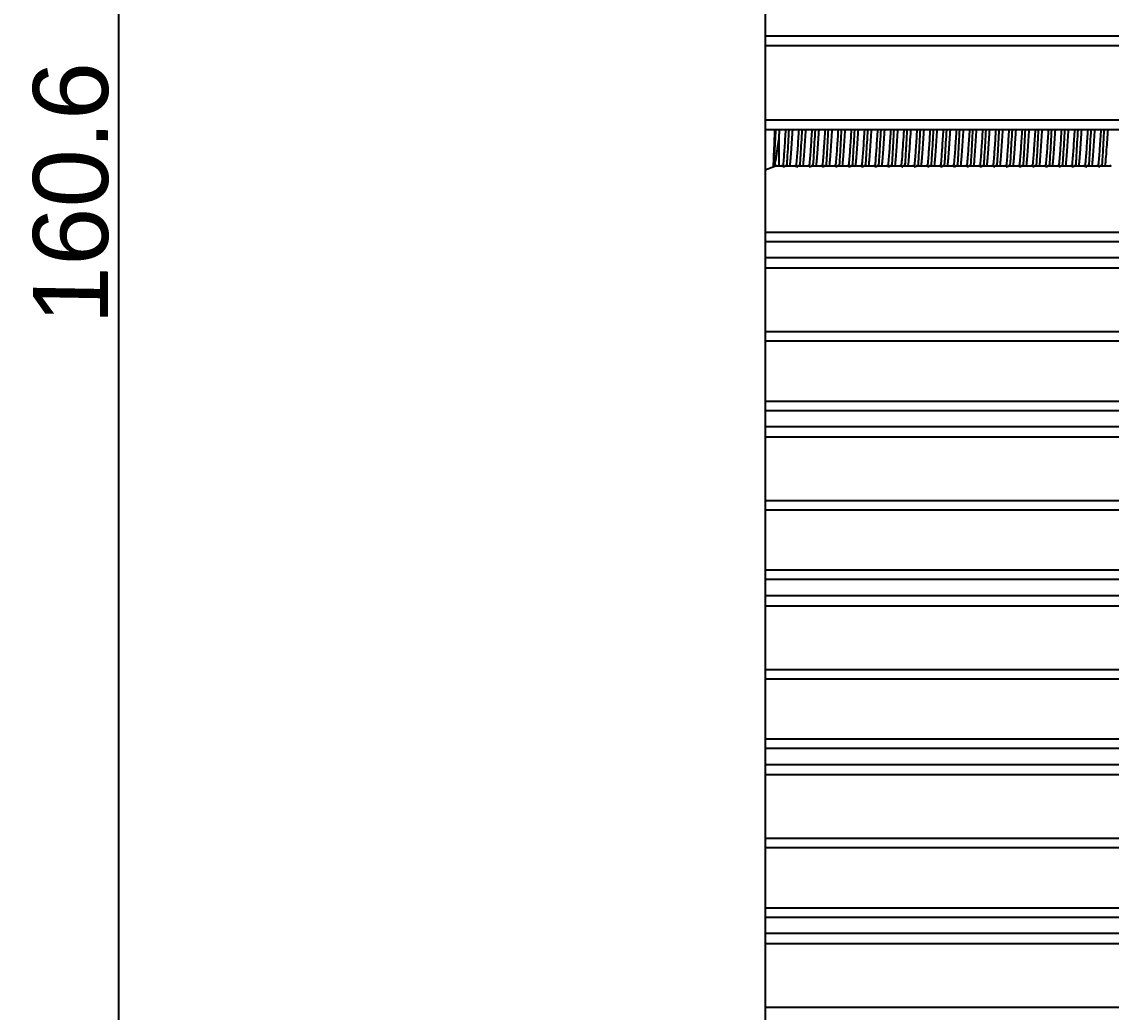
# Model space of a CAD drawing. Header units: millimetres. Extents: x 509 to 5579, y -1329 to 587.
# Drawn here: x 1351.2 to 1409.3, y -1153 to -1100.2 of the extents above; entities that cross this region are included whole.
import ezdxf

# ---------------------------------------------------------------- set-up
doc = ezdxf.new("R2010")
doc.units = ezdxf.units.MM
doc.header["$PDMODE"] = 3
doc.header["$PDSIZE"] = 1
doc.layers.get('0').update_dxf_attribs({"linetype": 'CONTINUOUS'})
doc.layers.get('Defpoints').update_dxf_attribs({"linetype": 'CONTINUOUS'})
doc.layers.add('Dim', color=1, linetype='CONTINUOUS')
doc.styles.add('OMI-1', font='arial.ttf', dxfattribs={"oblique": 1})
doc.dimstyles.new('1', dxfattribs={"dimtxt": 4, "dimasz": 2.5, "dimexe": 0.8, "dimexo": 0.3, "dimgap": 0.5, "dimtad": 1, "dimtoh": 1, "dimdec": 1, "dimzin": 0, "dimdsep": 46, "dimtxsty": 'OMI-1', "dimcen": 0, "dimclrd": 256, "dimclre": 256, "dimclrt": 256, "dimadec": 0, "dimazin": 0, "dimtfac": 0.8, "dimtdec": 1, "dimtix": 1, "dimtmove": 0, "dimatfit": 3, "dimfxl": 1, "dimtolj": 1, "dimtzin": 0, "dimarcsym": 0})

# ---------------------------------------------------------------- blocks, each defined once
blk = doc.blocks.new('*D4312')
at = {"layer": 'Defpoints', "color": 0}
for p in [(1356.36, -1029.038), (1387.221, -1029.038), (1374.832, -1189.638)]:
    blk.add_point(p, dxfattribs=at)
at = {"layer": 'Dim', "lineweight": -2}
for p, q in [((1386.921, -1029.038), (1355.56, -1029.038)), ((1356.36, -1187.138), (1356.36, -1031.538)), ((1374.532, -1189.638), (1355.56, -1189.638))]:
    blk.add_line(p, q, dxfattribs=at)
at = {"layer": 'Dim'}
for points in [[(1356.776, -1031.538), (1355.943, -1031.538), (1356.36, -1029.038)], [(1355.943, -1187.138), (1356.776, -1187.138), (1356.36, -1189.638)]]:
    blk.add_solid(points, dxfattribs=at)
at = {"layer": 'Dim', "insert": (1353.817, -1109.338), "char_height": 4, "attachment_point": 5, "rotation": 90, "style": 'OMI-1'}
blk.add_mtext('\\A1;160.6', dxfattribs=at)

msp = doc.modelspace()

# ---------------------------------------------------------------- linework, layer by layer
at = {"color": 7, "linetype": 'Continuous'}
for p, q in [((1390.832, -1100.938), (1390.832, -1058.038)), ((1390.832, -1176.301), (1390.832, -1100.938)), ((1391.532, -1106.41), (1391.532, -1107.855)), ((1391.752, -1107.885), (1391.32, -1107.885)), ((1391.451, -1107.855), (1391.683, -1107.855)), ((1392.452, -1107.885), (1391.853, -1107.885)), ((1391.936, -1107.855), (1392.383, -1107.855)), ((1393.152, -1107.885), (1392.553, -1107.885)), ((1392.636, -1107.855), (1393.083, -1107.855)), ((1393.852, -1107.885), (1393.253, -1107.885)), ((1393.336, -1107.855), (1393.783, -1107.855)), ((1394.552, -1107.885), (1393.953, -1107.885)), ((1394.036, -1107.855), (1394.483, -1107.855)), ((1395.252, -1107.885), (1394.653, -1107.885)), ((1394.736, -1107.855), (1395.183, -1107.855)), ((1395.952, -1107.885), (1395.353, -1107.885)), ((1395.436, -1107.855), (1395.883, -1107.855)), ((1396.652, -1107.885), (1396.053, -1107.885)), ((1396.136, -1107.855), (1396.583, -1107.855)), ((1397.352, -1107.885), (1396.753, -1107.885)), ((1396.836, -1107.855), (1397.283, -1107.855)), ((1398.052, -1107.885), (1397.453, -1107.885)), ((1397.536, -1107.855), (1397.983, -1107.855)), ((1398.752, -1107.885), (1398.153, -1107.885)), ((1398.236, -1107.855), (1398.683, -1107.855)), ((1399.452, -1107.885), (1398.853, -1107.885)), ((1398.936, -1107.855), (1399.383, -1107.855)), ((1400.152, -1107.885), (1399.553, -1107.885)), ((1399.636, -1107.855), (1400.083, -1107.855)), ((1400.852, -1107.885), (1400.253, -1107.885)), ((1400.336, -1107.855), (1400.783, -1107.855)), ((1401.552, -1107.885), (1400.953, -1107.885)), ((1401.036, -1107.855), (1401.483, -1107.855)), ((1402.252, -1107.885), (1401.653, -1107.885)), ((1401.736, -1107.855), (1402.183, -1107.855)), ((1402.952, -1107.885), (1402.353, -1107.885)), ((1402.436, -1107.855), (1402.883, -1107.855)), ((1403.652, -1107.885), (1403.053, -1107.885)), ((1403.136, -1107.855), (1403.583, -1107.855)), ((1404.352, -1107.885), (1403.753, -1107.885)), ((1403.836, -1107.855), (1404.283, -1107.855)), ((1405.052, -1107.885), (1404.453, -1107.885)), ((1404.536, -1107.855), (1404.983, -1107.855)), ((1405.752, -1107.885), (1405.153, -1107.885)), ((1405.236, -1107.855), (1405.683, -1107.855)), ((1406.452, -1107.885), (1405.853, -1107.885)), ((1405.936, -1107.855), (1406.383, -1107.855)), ((1407.152, -1107.885), (1406.553, -1107.885)), ((1406.636, -1107.855), (1407.083, -1107.855)), ((1407.852, -1107.885), (1407.253, -1107.885)), ((1407.336, -1107.855), (1407.783, -1107.855)), ((1408.552, -1107.885), (1407.953, -1107.885)), ((1408.036, -1107.855), (1408.483, -1107.855)), ((1409.252, -1107.885), (1408.653, -1107.885)), ((1408.736, -1107.855), (1409.183, -1107.855))]:
    msp.add_line(p, q, dxfattribs=at)
at = {"linetype": 'Continuous'}
for p, q in [((1390.832, -1100.938), (1555.832, -1100.938)), ((1555.832, -1101.468), (1390.832, -1101.468)), ((1555.832, -1105.438), (1390.832, -1105.438)), ((1555.832, -1105.938), (1390.832, -1105.938)), ((1555.832, -1111.415), (1390.832, -1111.415)), ((1555.832, -1111.914), (1390.832, -1111.914)), ((1555.832, -1112.773), (1390.832, -1112.773)), ((1390.832, -1113.303), (1555.832, -1113.303)), ((1555.832, -1116.714), (1390.832, -1116.714)), ((1555.832, -1117.212), (1390.832, -1117.212)), ((1555.832, -1120.415), (1390.832, -1120.415)), ((1555.832, -1120.914), (1390.832, -1120.914)), ((1555.832, -1121.773), (1390.832, -1121.773)), ((1390.832, -1122.303), (1555.832, -1122.303)), ((1555.832, -1125.714), (1390.832, -1125.714)), ((1555.832, -1126.212), (1390.832, -1126.212)), ((1555.832, -1129.415), (1390.832, -1129.415)), ((1555.832, -1129.914), (1390.832, -1129.914)), ((1555.832, -1130.773), (1390.832, -1130.773)), ((1390.832, -1131.303), (1555.832, -1131.303)), ((1555.832, -1134.714), (1390.832, -1134.714)), ((1555.832, -1135.212), (1390.832, -1135.212)), ((1555.832, -1138.415), (1390.832, -1138.415)), ((1555.832, -1138.914), (1390.832, -1138.914)), ((1555.832, -1139.773), (1390.832, -1139.773)), ((1390.832, -1140.303), (1555.832, -1140.303)), ((1555.832, -1143.714), (1390.832, -1143.714)), ((1555.832, -1144.212), (1390.832, -1144.212)), ((1555.832, -1147.415), (1390.832, -1147.415)), ((1555.832, -1147.914), (1390.832, -1147.914)), ((1555.832, -1148.773), (1390.832, -1148.773)), ((1390.832, -1149.303), (1555.832, -1149.303)), ((1555.832, -1152.714), (1390.832, -1152.714))]:
    msp.add_line(p, q, dxfattribs=at)
at = {"color": 7, "linetype": 'Continuous'}
for centre, radius, start, end in [((1350.56, -1105.854), 40.744, 357.23142, 357.47917), ((1371.842, -1106.316), 19.488, 355.31457, 355.9585), ((1371.04, -1106.204), 20.995, 355.47203, 355.91012), ((1371.74, -1106.204), 20.995, 355.47203, 355.91012), ((1382.998, -1106.699), 10.242, 354.04296, 354.77575), ((1372.125, -1106.18), 21.31, 355.49095, 355.93755), ((1373.14, -1106.204), 20.995, 355.47203, 355.91012), ((1373.84, -1106.204), 20.995, 355.47203, 355.91012), ((1374.855, -1106.23), 20.679, 355.48758, 355.78447), ((1375.24, -1106.204), 20.995, 355.47203, 355.91012), ((1375.94, -1106.204), 20.995, 355.47203, 355.91012), ((1376.64, -1106.204), 20.995, 355.47203, 355.91012), ((1377.937, -1106.252), 20.396, 355.48837, 355.76751), ((1378.04, -1106.204), 20.995, 355.47203, 355.91012), ((1378.74, -1106.204), 20.995, 355.47203, 355.91012), ((1379.44, -1106.204), 20.995, 355.47203, 355.91012), ((1380.14, -1106.204), 20.995, 355.47203, 355.91012), ((1380.84, -1106.204), 20.995, 355.47203, 355.91012), ((1381.54, -1106.204), 20.995, 355.47203, 355.91012), ((1379.632, -1106.008), 23.609, 355.60301, 356.01129), ((1382.94, -1106.204), 20.995, 355.47203, 355.91012), ((1383.64, -1106.204), 20.995, 355.47203, 355.91012), ((1384.34, -1106.204), 20.995, 355.47203, 355.91012), ((1385.322, -1106.227), 20.711, 355.48789, 355.80387), ((1385.74, -1106.204), 20.995, 355.47203, 355.91012), ((1386.44, -1106.204), 20.995, 355.47203, 355.91012), ((1387.737, -1106.249), 20.395, 355.43841, 355.88413), ((1387.84, -1106.204), 20.995, 355.47203, 355.91012), ((1361.266, -1106.371), 30.026, 357.05581, 357.23013), ((1395.576, -1102.565), 6.551, 234.2941, 234.80717), ((1382.387, -1093.144), 17.519, 302.50186, 302.70837), ((1396.276, -1102.565), 6.551, 234.2941, 234.80717), ((1383.087, -1093.144), 17.519, 302.50186, 302.70837), ((1396.976, -1102.565), 6.551, 234.2941, 234.80717), ((1383.787, -1093.144), 17.519, 302.50186, 302.70837), ((1397.676, -1102.565), 6.551, 234.2941, 234.80717), ((1384.487, -1093.144), 17.519, 302.50186, 302.70837), ((1398.376, -1102.565), 6.551, 234.2941, 234.80717), ((1385.187, -1093.144), 17.519, 302.50186, 302.70837), ((1399.076, -1102.565), 6.551, 234.2941, 234.80717), ((1385.887, -1093.144), 17.519, 302.50186, 302.70837), ((1399.776, -1102.565), 6.551, 234.2941, 234.80717), ((1386.587, -1093.144), 17.519, 302.50186, 302.70837), ((1400.476, -1102.565), 6.551, 234.2941, 234.80717), ((1387.287, -1093.144), 17.519, 302.50186, 302.70837), ((1401.176, -1102.565), 6.551, 234.2941, 234.80717), ((1387.987, -1093.144), 17.519, 302.50186, 302.70837), ((1401.876, -1102.565), 6.551, 234.2941, 234.80717), ((1388.687, -1093.144), 17.519, 302.50186, 302.70837), ((1402.576, -1102.565), 6.551, 234.2941, 234.80717), ((1389.387, -1093.144), 17.519, 302.50186, 302.70837), ((1403.276, -1102.565), 6.551, 234.2941, 234.80717), ((1390.087, -1093.144), 17.519, 302.50186, 302.70837), ((1403.976, -1102.565), 6.551, 234.2941, 234.80717), ((1390.787, -1093.144), 17.519, 302.50186, 302.70837), ((1404.676, -1102.565), 6.551, 234.2941, 234.80717), ((1391.487, -1093.144), 17.519, 302.50186, 302.70837), ((1405.376, -1102.565), 6.551, 234.2941, 234.80717), ((1392.187, -1093.144), 17.519, 302.50186, 302.70837), ((1406.076, -1102.565), 6.551, 234.2941, 234.80717), ((1392.887, -1093.144), 17.519, 302.50186, 302.70837), ((1406.776, -1102.565), 6.551, 234.2941, 234.80717), ((1393.587, -1093.144), 17.519, 302.50186, 302.70837), ((1407.476, -1102.565), 6.551, 234.2941, 234.80717), ((1394.287, -1093.144), 17.519, 302.50186, 302.70837), ((1408.176, -1102.565), 6.551, 234.2941, 234.80717), ((1394.987, -1093.144), 17.519, 302.50186, 302.70837), ((1408.876, -1102.565), 6.551, 234.2941, 234.80717), ((1395.687, -1093.144), 17.519, 302.50186, 302.70837), ((1409.576, -1102.565), 6.551, 234.2941, 234.80717), ((1396.387, -1093.144), 17.519, 302.50186, 302.70837), ((1410.276, -1102.565), 6.551, 234.2941, 234.80717), ((1397.087, -1093.144), 17.519, 302.50186, 302.70837), ((1410.976, -1102.565), 6.551, 234.2941, 234.80717), ((1397.787, -1093.144), 17.519, 302.50186, 302.70837), ((1411.676, -1102.565), 6.551, 234.2941, 234.80717), ((1398.487, -1093.144), 17.519, 302.50186, 302.70837), ((1412.376, -1102.565), 6.551, 234.2941, 234.80717), ((1399.187, -1093.144), 17.519, 302.50186, 302.70837)]:
    msp.add_arc(centre, radius, start, end, dxfattribs=at)
for points, knots in [([(1391.265, -1107.646), (1391.27, -1107.516), (1391.294, -1106.946), (1391.313, -1106.377), (1391.33, -1105.938)], [0, 0, 0, 0, 0.228636, 1, 1, 1, 1]), ([(1391.282, -1107.69), (1391.291, -1107.559), (1391.329, -1106.975), (1391.359, -1106.39), (1391.385, -1105.937)], [0, 0, 0, 0, 0.224164, 1, 1, 1, 1]), ([(1391.564, -1105.937), (1391.561, -1105.976), (1391.55, -1106.133), (1391.54, -1106.291), (1391.532, -1106.41)], [0, 0, 0, 0, 0.245646, 1, 1, 1, 1]), ([(1391.788, -1107.725), (1391.815, -1107.453), (1391.857, -1106.856), (1391.895, -1106.26), (1391.917, -1105.937)], [0, 0, 0, 0, 0.457416, 1, 1, 1, 1]), ([(1391.981, -1107.701), (1391.99, -1107.57), (1392.028, -1106.982), (1392.059, -1106.394), (1392.085, -1105.937)], [0, 0, 0, 0, 0.223605, 1, 1, 1, 1]), ([(1392.264, -1105.937), (1392.239, -1106.294), (1392.207, -1106.811), (1392.16, -1107.451), (1392.135, -1107.732), (1392.12, -1107.855)], [0, 0, 0, 0, 0.559136, 0.807355, 1, 1, 1, 1]), ([(1392.487, -1107.741), (1392.514, -1107.467), (1392.556, -1106.866), (1392.595, -1106.264), (1392.617, -1105.937)], [0, 0, 0, 0, 0.455678, 1, 1, 1, 1]), ([(1392.681, -1107.701), (1392.69, -1107.57), (1392.728, -1106.982), (1392.759, -1106.394), (1392.785, -1105.937)], [0, 0, 0, 0, 0.223605, 1, 1, 1, 1]), ([(1392.964, -1105.937), (1392.939, -1106.295), (1392.907, -1106.811), (1392.86, -1107.451), (1392.835, -1107.733), (1392.82, -1107.855)], [0, 0, 0, 0, 0.559161, 0.807378, 1, 1, 1, 1]), ([(1393.197, -1107.632), (1393.221, -1107.369), (1393.26, -1106.804), (1393.297, -1106.238), (1393.317, -1105.937)], [0, 0, 0, 0, 0.466406, 1, 1, 1, 1]), ([(1393.382, -1107.69), (1393.391, -1107.559), (1393.429, -1106.975), (1393.459, -1106.39), (1393.485, -1105.937)], [0, 0, 0, 0, 0.224164, 1, 1, 1, 1]), ([(1393.664, -1105.937), (1393.639, -1106.295), (1393.607, -1106.812), (1393.56, -1107.451), (1393.535, -1107.733), (1393.52, -1107.856)], [0, 0, 0, 0, 0.559207, 0.807339, 1, 1, 1, 1]), ([(1393.887, -1107.737), (1393.915, -1107.464), (1393.956, -1106.864), (1393.995, -1106.263), (1394.017, -1105.937)], [0, 0, 0, 0, 0.456043, 1, 1, 1, 1]), ([(1394.081, -1107.701), (1394.09, -1107.57), (1394.128, -1106.982), (1394.159, -1106.394), (1394.185, -1105.937)], [0, 0, 0, 0, 0.223605, 1, 1, 1, 1]), ([(1394.364, -1105.937), (1394.339, -1106.294), (1394.307, -1106.811), (1394.26, -1107.451), (1394.235, -1107.732), (1394.22, -1107.855)], [0, 0, 0, 0, 0.55913, 0.80735, 1, 1, 1, 1]), ([(1394.59, -1107.707), (1394.617, -1107.437), (1394.658, -1106.846), (1394.695, -1106.256), (1394.717, -1105.937)], [0, 0, 0, 0, 0.459254, 1, 1, 1, 1]), ([(1394.781, -1107.701), (1394.79, -1107.57), (1394.828, -1106.982), (1394.859, -1106.394), (1394.885, -1105.937)], [0, 0, 0, 0, 0.223605, 1, 1, 1, 1]), ([(1395.064, -1105.937), (1395.039, -1106.295), (1395.007, -1106.812), (1394.96, -1107.452), (1394.935, -1107.734), (1394.92, -1107.856)], [0, 0, 0, 0, 0.559382, 0.807555, 1, 1, 1, 1]), ([(1395.294, -1107.665), (1395.319, -1107.399), (1395.359, -1106.822), (1395.396, -1106.246), (1395.417, -1105.937)], [0, 0, 0, 0, 0.463322, 1, 1, 1, 1]), ([(1395.477, -1107.75), (1395.487, -1107.616), (1395.527, -1107.012), (1395.558, -1106.408), (1395.585, -1105.937)], [0, 0, 0, 0, 0.220881, 1, 1, 1, 1]), ([(1395.764, -1105.937), (1395.739, -1106.295), (1395.707, -1106.812), (1395.66, -1107.453), (1395.635, -1107.734), (1395.62, -1107.857)], [0, 0, 0, 0, 0.559476, 0.807639, 1, 1, 1, 1]), ([(1395.986, -1107.746), (1396.014, -1107.472), (1396.056, -1106.869), (1396.095, -1106.265), (1396.117, -1105.937)], [0, 0, 0, 0, 0.455059, 1, 1, 1, 1]), ([(1396.181, -1107.701), (1396.19, -1107.57), (1396.228, -1106.982), (1396.259, -1106.394), (1396.285, -1105.937)], [0, 0, 0, 0, 0.223605, 1, 1, 1, 1]), ([(1396.464, -1105.937), (1396.439, -1106.295), (1396.407, -1106.812), (1396.36, -1107.451), (1396.335, -1107.733), (1396.32, -1107.855)], [0, 0, 0, 0, 0.559253, 0.807469, 1, 1, 1, 1]), ([(1396.69, -1107.711), (1396.716, -1107.44), (1396.757, -1106.849), (1396.795, -1106.257), (1396.817, -1105.937)], [0, 0, 0, 0, 0.458853, 1, 1, 1, 1]), ([(1396.881, -1107.701), (1396.89, -1107.57), (1396.928, -1106.982), (1396.959, -1106.394), (1396.985, -1105.937)], [0, 0, 0, 0, 0.223605, 1, 1, 1, 1]), ([(1397.164, -1105.937), (1397.139, -1106.295), (1397.107, -1106.812), (1397.06, -1107.452), (1397.035, -1107.734), (1397.02, -1107.856)], [0, 0, 0, 0, 0.559379, 0.807541, 1, 1, 1, 1]), ([(1397.391, -1107.695), (1397.417, -1107.426), (1397.458, -1106.84), (1397.495, -1106.254), (1397.517, -1105.938)], [0, 0, 0, 0, 0.460507, 1, 1, 1, 1]), ([(1397.581, -1107.701), (1397.59, -1107.57), (1397.628, -1106.982), (1397.659, -1106.394), (1397.685, -1105.937)], [0, 0, 0, 0, 0.223605, 1, 1, 1, 1]), ([(1397.864, -1105.938), (1397.839, -1106.296), (1397.807, -1106.813), (1397.76, -1107.452), (1397.735, -1107.734), (1397.72, -1107.857)], [0, 0, 0, 0, 0.559383, 0.807577, 1, 1, 1, 1]), ([(1398.159, -1106.816), (1398.174, -1106.595), (1398.193, -1106.302), (1398.212, -1106.009), (1398.217, -1105.937)], [0, 0, 0, 0, 0.753934, 1, 1, 1, 1]), ([(1398.332, -1106.883), (1398.337, -1106.804), (1398.354, -1106.489), (1398.372, -1106.174), (1398.385, -1105.937)], [0, 0, 0, 0, 0.2484, 1, 1, 1, 1]), ([(1398.564, -1105.937), (1398.559, -1106.009), (1398.539, -1106.302), (1398.52, -1106.595), (1398.505, -1106.816)], [0, 0, 0, 0, 0.246066, 1, 1, 1, 1]), ([(1398.791, -1107.699), (1398.817, -1107.43), (1398.858, -1106.842), (1398.895, -1106.255), (1398.917, -1105.938)], [0, 0, 0, 0, 0.460097, 1, 1, 1, 1]), ([(1398.981, -1107.701), (1398.99, -1107.57), (1399.028, -1106.982), (1399.059, -1106.394), (1399.085, -1105.937)], [0, 0, 0, 0, 0.223605, 1, 1, 1, 1]), ([(1399.264, -1105.938), (1399.239, -1106.296), (1399.207, -1106.813), (1399.16, -1107.452), (1399.135, -1107.734), (1399.12, -1107.857)], [0, 0, 0, 0, 0.559357, 0.807563, 1, 1, 1, 1]), ([(1399.491, -1107.697), (1399.517, -1107.427), (1399.558, -1106.841), (1399.595, -1106.254), (1399.617, -1105.937)], [0, 0, 0, 0, 0.460307, 1, 1, 1, 1]), ([(1399.681, -1107.701), (1399.69, -1107.57), (1399.728, -1106.982), (1399.759, -1106.394), (1399.785, -1105.937)], [0, 0, 0, 0, 0.223605, 1, 1, 1, 1]), ([(1399.964, -1105.937), (1399.939, -1106.296), (1399.907, -1106.813), (1399.86, -1107.452), (1399.835, -1107.734), (1399.82, -1107.857)], [0, 0, 0, 0, 0.559416, 0.807581, 1, 1, 1, 1]), ([(1400.19, -1107.709), (1400.216, -1107.439), (1400.258, -1106.848), (1400.295, -1106.257), (1400.317, -1105.937)], [0, 0, 0, 0, 0.459026, 1, 1, 1, 1]), ([(1400.381, -1107.701), (1400.39, -1107.57), (1400.428, -1106.982), (1400.459, -1106.394), (1400.485, -1105.937)], [0, 0, 0, 0, 0.223605, 1, 1, 1, 1]), ([(1400.664, -1105.937), (1400.639, -1106.295), (1400.607, -1106.812), (1400.56, -1107.452), (1400.535, -1107.734), (1400.52, -1107.856)], [0, 0, 0, 0, 0.559365, 0.807539, 1, 1, 1, 1]), ([(1400.887, -1107.733), (1400.915, -1107.461), (1400.957, -1106.862), (1400.995, -1106.262), (1401.017, -1105.937)], [0, 0, 0, 0, 0.456472, 1, 1, 1, 1]), ([(1401.081, -1107.701), (1401.09, -1107.57), (1401.128, -1106.982), (1401.159, -1106.394), (1401.185, -1105.937)], [0, 0, 0, 0, 0.223605, 1, 1, 1, 1]), ([(1401.364, -1105.937), (1401.339, -1106.294), (1401.307, -1106.811), (1401.26, -1107.45), (1401.235, -1107.732), (1401.22, -1107.855)], [0, 0, 0, 0, 0.559081, 0.80731, 1, 1, 1, 1]), ([(1401.59, -1107.707), (1401.617, -1107.436), (1401.658, -1106.846), (1401.695, -1106.256), (1401.717, -1105.937)], [0, 0, 0, 0, 0.459289, 1, 1, 1, 1]), ([(1401.781, -1107.701), (1401.79, -1107.57), (1401.828, -1106.982), (1401.859, -1106.394), (1401.885, -1105.937)], [0, 0, 0, 0, 0.223605, 1, 1, 1, 1]), ([(1402.064, -1105.937), (1402.039, -1106.295), (1402.007, -1106.812), (1401.96, -1107.452), (1401.935, -1107.734), (1401.92, -1107.856)], [0, 0, 0, 0, 0.559381, 0.807551, 1, 1, 1, 1]), ([(1402.29, -1107.706), (1402.317, -1107.436), (1402.358, -1106.846), (1402.395, -1106.256), (1402.417, -1105.937)], [0, 0, 0, 0, 0.459372, 1, 1, 1, 1]), ([(1402.481, -1107.701), (1402.49, -1107.57), (1402.528, -1106.982), (1402.559, -1106.394), (1402.585, -1105.937)], [0, 0, 0, 0, 0.223605, 1, 1, 1, 1]), ([(1402.764, -1105.937), (1402.739, -1106.295), (1402.707, -1106.812), (1402.66, -1107.452), (1402.635, -1107.734), (1402.62, -1107.856)], [0, 0, 0, 0, 0.559386, 0.807555, 1, 1, 1, 1]), ([(1402.991, -1107.692), (1403.018, -1107.423), (1403.058, -1106.838), (1403.096, -1106.252), (1403.117, -1105.937)], [0, 0, 0, 0, 0.460745, 1, 1, 1, 1]), ([(1403.184, -1107.651), (1403.194, -1107.521), (1403.23, -1106.95), (1403.26, -1106.379), (1403.285, -1105.937)], [0, 0, 0, 0, 0.226222, 1, 1, 1, 1]), ([(1403.464, -1105.937), (1403.439, -1106.295), (1403.407, -1106.812), (1403.36, -1107.452), (1403.335, -1107.734), (1403.32, -1107.857)], [0, 0, 0, 0, 0.559473, 0.807639, 1, 1, 1, 1]), ([(1403.69, -1107.706), (1403.717, -1107.435), (1403.758, -1106.846), (1403.795, -1106.256), (1403.817, -1105.937)], [0, 0, 0, 0, 0.459384, 1, 1, 1, 1]), ([(1403.881, -1107.701), (1403.89, -1107.57), (1403.928, -1106.982), (1403.959, -1106.394), (1403.985, -1105.937)], [0, 0, 0, 0, 0.223605, 1, 1, 1, 1]), ([(1404.164, -1105.937), (1404.139, -1106.295), (1404.107, -1106.812), (1404.06, -1107.452), (1404.035, -1107.734), (1404.02, -1107.856)], [0, 0, 0, 0, 0.559389, 0.807558, 1, 1, 1, 1]), ([(1404.39, -1107.708), (1404.417, -1107.438), (1404.458, -1106.847), (1404.495, -1106.257), (1404.517, -1105.938)], [0, 0, 0, 0, 0.459088, 1, 1, 1, 1]), ([(1404.581, -1107.701), (1404.59, -1107.57), (1404.628, -1106.982), (1404.659, -1106.394), (1404.685, -1105.937)], [0, 0, 0, 0, 0.223605, 1, 1, 1, 1]), ([(1404.864, -1105.938), (1404.839, -1106.296), (1404.807, -1106.813), (1404.76, -1107.452), (1404.735, -1107.734), (1404.72, -1107.856)], [0, 0, 0, 0, 0.559432, 0.807586, 1, 1, 1, 1]), ([(1405.089, -1107.718), (1405.116, -1107.447), (1405.157, -1106.853), (1405.195, -1106.259), (1405.217, -1105.937)], [0, 0, 0, 0, 0.458079, 1, 1, 1, 1]), ([(1405.281, -1107.701), (1405.29, -1107.57), (1405.328, -1106.982), (1405.359, -1106.394), (1405.385, -1105.937)], [0, 0, 0, 0, 0.223605, 1, 1, 1, 1]), ([(1405.564, -1105.937), (1405.539, -1106.295), (1405.507, -1106.811), (1405.46, -1107.451), (1405.435, -1107.733), (1405.42, -1107.855)], [0, 0, 0, 0, 0.559193, 0.807405, 1, 1, 1, 1]), ([(1405.792, -1107.683), (1405.818, -1107.415), (1405.859, -1106.833), (1405.896, -1106.25), (1405.917, -1105.937)], [0, 0, 0, 0, 0.461595, 1, 1, 1, 1]), ([(1405.978, -1107.742), (1405.988, -1107.609), (1406.027, -1107.008), (1406.058, -1106.406), (1406.085, -1105.937)], [0, 0, 0, 0, 0.221323, 1, 1, 1, 1]), ([(1406.264, -1105.937), (1406.239, -1106.295), (1406.207, -1106.813), (1406.16, -1107.453), (1406.135, -1107.734), (1406.12, -1107.857)], [0, 0, 0, 0, 0.559488, 0.807656, 1, 1, 1, 1]), ([(1406.492, -1107.685), (1406.518, -1107.417), (1406.558, -1106.834), (1406.596, -1106.251), (1406.617, -1105.937)], [0, 0, 0, 0, 0.461434, 1, 1, 1, 1]), ([(1406.681, -1107.701), (1406.69, -1107.57), (1406.728, -1106.982), (1406.759, -1106.394), (1406.785, -1105.937)], [0, 0, 0, 0, 0.223605, 1, 1, 1, 1]), ([(1406.964, -1105.937), (1406.939, -1106.296), (1406.907, -1106.813), (1406.86, -1107.453), (1406.835, -1107.734), (1406.82, -1107.857)], [0, 0, 0, 0, 0.559431, 0.807601, 1, 1, 1, 1]), ([(1407.187, -1107.734), (1407.215, -1107.461), (1407.257, -1106.862), (1407.295, -1106.262), (1407.317, -1105.937)], [0, 0, 0, 0, 0.456478, 1, 1, 1, 1]), ([(1407.381, -1107.701), (1407.39, -1107.57), (1407.428, -1106.982), (1407.459, -1106.394), (1407.485, -1105.937)], [0, 0, 0, 0, 0.223605, 1, 1, 1, 1]), ([(1407.664, -1105.937), (1407.639, -1106.294), (1407.607, -1106.811), (1407.56, -1107.451), (1407.535, -1107.732), (1407.52, -1107.855)], [0, 0, 0, 0, 0.559046, 0.807331, 1, 1, 1, 1]), ([(1407.888, -1107.726), (1407.915, -1107.454), (1407.957, -1106.857), (1407.995, -1106.261), (1408.017, -1105.937)], [0, 0, 0, 0, 0.457308, 1, 1, 1, 1]), ([(1408.08, -1107.713), (1408.09, -1107.581), (1408.128, -1106.989), (1408.159, -1106.397), (1408.185, -1105.937)], [0, 0, 0, 0, 0.222951, 1, 1, 1, 1]), ([(1408.364, -1105.937), (1408.339, -1106.295), (1408.307, -1106.812), (1408.26, -1107.451), (1408.235, -1107.733), (1408.22, -1107.856)], [0, 0, 0, 0, 0.559254, 0.807447, 1, 1, 1, 1]), ([(1408.587, -1107.735), (1408.615, -1107.462), (1408.657, -1106.863), (1408.695, -1106.263), (1408.717, -1105.937)], [0, 0, 0, 0, 0.456358, 1, 1, 1, 1]), ([(1408.781, -1107.701), (1408.79, -1107.57), (1408.828, -1106.982), (1408.859, -1106.394), (1408.885, -1105.937)], [0, 0, 0, 0, 0.223605, 1, 1, 1, 1]), ([(1409.064, -1105.937), (1409.039, -1106.294), (1409.007, -1106.811), (1408.96, -1107.451), (1408.935, -1107.732), (1408.92, -1107.855)], [0, 0, 0, 0, 0.559055, 0.807349, 1, 1, 1, 1]), ([(1391.532, -1106.41), (1391.512, -1106.542), (1391.437, -1107.037), (1391.368, -1107.532), (1391.303, -1107.892)], [0, 0, 0, 0, 0.267689, 1, 1, 1, 1]), ([(1398.09, -1107.706), (1398.096, -1107.643), (1398.123, -1107.346), (1398.143, -1107.05), (1398.159, -1106.816)], [0, 0, 0, 0, 0.212779, 1, 1, 1, 1]), ([(1398.277, -1107.757), (1398.282, -1107.692), (1398.302, -1107.4), (1398.319, -1107.109), (1398.332, -1106.883)], [0, 0, 0, 0, 0.22428, 1, 1, 1, 1]), ([(1398.505, -1106.816), (1398.492, -1107.013), (1398.468, -1107.36), (1398.438, -1107.707), (1398.42, -1107.856)], [0, 0, 0, 0, 0.566519, 1, 1, 1, 1]), ([(1391.769, -1107.899), (1391.77, -1107.886), (1391.777, -1107.828), (1391.784, -1107.77), (1391.788, -1107.725)], [0, 0, 0, 0, 0.227001, 1, 1, 1, 1]), ([(1392.469, -1107.899), (1392.47, -1107.887), (1392.477, -1107.834), (1392.482, -1107.781), (1392.487, -1107.741)], [0, 0, 0, 0, 0.228641, 1, 1, 1, 1]), ([(1393.169, -1107.898), (1393.17, -1107.888), (1393.176, -1107.842), (1393.181, -1107.797), (1393.184, -1107.762)], [0, 0, 0, 0, 0.231038, 1, 1, 1, 1]), ([(1393.869, -1107.899), (1393.87, -1107.887), (1393.877, -1107.833), (1393.883, -1107.779), (1393.887, -1107.737)], [0, 0, 0, 0, 0.228291, 1, 1, 1, 1]), ([(1394.569, -1107.898), (1394.571, -1107.884), (1394.578, -1107.82), (1394.585, -1107.756), (1394.59, -1107.707)], [0, 0, 0, 0, 0.225638, 1, 1, 1, 1]), ([(1395.269, -1107.897), (1395.271, -1107.88), (1395.28, -1107.803), (1395.288, -1107.725), (1395.294, -1107.665)], [0, 0, 0, 0, 0.222196, 1, 1, 1, 1]), ([(1395.969, -1107.899), (1395.97, -1107.887), (1395.976, -1107.836), (1395.982, -1107.785), (1395.986, -1107.746)], [0, 0, 0, 0, 0.229203, 1, 1, 1, 1]), ([(1396.669, -1107.899), (1396.67, -1107.884), (1396.678, -1107.822), (1396.685, -1107.759), (1396.69, -1107.711)], [0, 0, 0, 0, 0.225962, 1, 1, 1, 1]), ([(1397.369, -1107.898), (1397.371, -1107.883), (1397.379, -1107.815), (1397.386, -1107.748), (1397.391, -1107.695)], [0, 0, 0, 0, 0.224577, 1, 1, 1, 1]), ([(1398.069, -1107.898), (1398.071, -1107.883), (1398.078, -1107.819), (1398.085, -1107.755), (1398.09, -1107.706)], [0, 0, 0, 0, 0.225739, 1, 1, 1, 1]), ([(1398.769, -1107.898), (1398.771, -1107.883), (1398.779, -1107.817), (1398.786, -1107.751), (1398.791, -1107.699)], [0, 0, 0, 0, 0.224935, 1, 1, 1, 1]), ([(1399.469, -1107.898), (1399.471, -1107.883), (1399.479, -1107.816), (1399.486, -1107.749), (1399.491, -1107.697)], [0, 0, 0, 0, 0.224725, 1, 1, 1, 1]), ([(1400.169, -1107.899), (1400.171, -1107.884), (1400.178, -1107.821), (1400.185, -1107.758), (1400.19, -1107.709)], [0, 0, 0, 0, 0.225824, 1, 1, 1, 1]), ([(1400.869, -1107.899), (1400.87, -1107.886), (1400.877, -1107.831), (1400.883, -1107.776), (1400.887, -1107.733)], [0, 0, 0, 0, 0.227887, 1, 1, 1, 1]), ([(1401.569, -1107.899), (1401.571, -1107.884), (1401.578, -1107.82), (1401.585, -1107.756), (1401.59, -1107.707)], [0, 0, 0, 0, 0.225594, 1, 1, 1, 1]), ([(1402.269, -1107.898), (1402.271, -1107.884), (1402.278, -1107.82), (1402.285, -1107.756), (1402.29, -1107.706)], [0, 0, 0, 0, 0.225527, 1, 1, 1, 1]), ([(1402.969, -1107.898), (1402.971, -1107.883), (1402.979, -1107.814), (1402.986, -1107.745), (1402.991, -1107.692)], [0, 0, 0, 0, 0.224348, 1, 1, 1, 1]), ([(1403.669, -1107.898), (1403.671, -1107.884), (1403.678, -1107.82), (1403.685, -1107.755), (1403.69, -1107.706)], [0, 0, 0, 0, 0.225518, 1, 1, 1, 1]), ([(1404.369, -1107.898), (1404.371, -1107.884), (1404.378, -1107.821), (1404.385, -1107.757), (1404.39, -1107.708)], [0, 0, 0, 0, 0.225748, 1, 1, 1, 1]), ([(1405.069, -1107.899), (1405.07, -1107.886), (1405.078, -1107.825), (1405.084, -1107.765), (1405.089, -1107.718)], [0, 0, 0, 0, 0.226394, 1, 1, 1, 1]), ([(1405.769, -1107.898), (1405.771, -1107.882), (1405.78, -1107.811), (1405.787, -1107.739), (1405.792, -1107.683)], [0, 0, 0, 0, 0.223359, 1, 1, 1, 1]), ([(1406.469, -1107.898), (1406.471, -1107.882), (1406.479, -1107.811), (1406.487, -1107.74), (1406.492, -1107.685)], [0, 0, 0, 0, 0.223785, 1, 1, 1, 1]), ([(1407.169, -1107.899), (1407.17, -1107.886), (1407.177, -1107.832), (1407.183, -1107.777), (1407.187, -1107.734)], [0, 0, 0, 0, 0.227952, 1, 1, 1, 1]), ([(1407.869, -1107.899), (1407.87, -1107.886), (1407.877, -1107.828), (1407.884, -1107.77), (1407.888, -1107.726)], [0, 0, 0, 0, 0.227377, 1, 1, 1, 1]), ([(1408.569, -1107.899), (1408.57, -1107.887), (1408.577, -1107.832), (1408.583, -1107.777), (1408.587, -1107.735)], [0, 0, 0, 0, 0.228073, 1, 1, 1, 1]), ([(1390.832, -1108.07), (1390.873, -1108.055), (1391.036, -1107.994), (1391.198, -1107.932), (1391.32, -1107.885)], [0, 0, 0, 0, 0.251993, 1, 1, 1, 1]), ([(1391.451, -1107.855), (1391.441, -1107.855), (1391.396, -1107.858), (1391.352, -1107.872), (1391.32, -1107.885)], [0, 0, 0, 0, 0.22145, 1, 1, 1, 1]), ([(1391.729, -1107.87), (1391.725, -1107.868), (1391.711, -1107.86), (1391.695, -1107.855), (1391.683, -1107.855)], [0, 0, 0, 0, 0.295704, 1, 1, 1, 1]), ([(1391.936, -1107.855), (1391.93, -1107.855), (1391.9, -1107.858), (1391.873, -1107.872), (1391.853, -1107.885)], [0, 0, 0, 0, 0.212644, 1, 1, 1, 1]), ([(1392.429, -1107.87), (1392.425, -1107.868), (1392.411, -1107.86), (1392.395, -1107.855), (1392.383, -1107.855)], [0, 0, 0, 0, 0.295703, 1, 1, 1, 1]), ([(1392.636, -1107.855), (1392.63, -1107.855), (1392.6, -1107.858), (1392.573, -1107.872), (1392.553, -1107.885)], [0, 0, 0, 0, 0.212644, 1, 1, 1, 1]), ([(1393.129, -1107.87), (1393.125, -1107.868), (1393.111, -1107.86), (1393.095, -1107.855), (1393.083, -1107.855)], [0, 0, 0, 0, 0.295704, 1, 1, 1, 1]), ([(1393.336, -1107.855), (1393.33, -1107.855), (1393.3, -1107.858), (1393.273, -1107.872), (1393.253, -1107.885)], [0, 0, 0, 0, 0.212644, 1, 1, 1, 1]), ([(1393.829, -1107.87), (1393.825, -1107.868), (1393.811, -1107.86), (1393.795, -1107.855), (1393.783, -1107.855)], [0, 0, 0, 0, 0.295704, 1, 1, 1, 1]), ([(1394.036, -1107.855), (1394.03, -1107.855), (1394, -1107.858), (1393.973, -1107.872), (1393.953, -1107.885)], [0, 0, 0, 0, 0.212644, 1, 1, 1, 1]), ([(1394.529, -1107.87), (1394.525, -1107.868), (1394.511, -1107.86), (1394.495, -1107.855), (1394.483, -1107.855)], [0, 0, 0, 0, 0.295703, 1, 1, 1, 1]), ([(1394.736, -1107.855), (1394.73, -1107.855), (1394.7, -1107.858), (1394.673, -1107.872), (1394.653, -1107.885)], [0, 0, 0, 0, 0.212644, 1, 1, 1, 1]), ([(1395.229, -1107.87), (1395.225, -1107.867), (1395.211, -1107.86), (1395.195, -1107.855), (1395.183, -1107.855)], [0, 0, 0, 0, 0.295612, 1, 1, 1, 1]), ([(1395.436, -1107.855), (1395.43, -1107.855), (1395.4, -1107.858), (1395.373, -1107.872), (1395.353, -1107.885)], [0, 0, 0, 0, 0.212835, 1, 1, 1, 1]), ([(1395.929, -1107.87), (1395.925, -1107.868), (1395.911, -1107.86), (1395.895, -1107.855), (1395.883, -1107.855)], [0, 0, 0, 0, 0.295674, 1, 1, 1, 1]), ([(1396.136, -1107.855), (1396.13, -1107.855), (1396.1, -1107.858), (1396.073, -1107.872), (1396.053, -1107.885)], [0, 0, 0, 0, 0.212644, 1, 1, 1, 1]), ([(1396.629, -1107.87), (1396.625, -1107.868), (1396.611, -1107.86), (1396.595, -1107.855), (1396.583, -1107.855)], [0, 0, 0, 0, 0.295698, 1, 1, 1, 1]), ([(1396.836, -1107.855), (1396.83, -1107.855), (1396.8, -1107.858), (1396.773, -1107.872), (1396.753, -1107.885)], [0, 0, 0, 0, 0.212839, 1, 1, 1, 1]), ([(1397.329, -1107.87), (1397.325, -1107.868), (1397.311, -1107.86), (1397.295, -1107.855), (1397.283, -1107.855)], [0, 0, 0, 0, 0.295704, 1, 1, 1, 1]), ([(1397.536, -1107.855), (1397.53, -1107.855), (1397.5, -1107.858), (1397.473, -1107.872), (1397.453, -1107.885)], [0, 0, 0, 0, 0.212644, 1, 1, 1, 1]), ([(1398.029, -1107.87), (1398.025, -1107.868), (1398.011, -1107.86), (1397.995, -1107.855), (1397.983, -1107.855)], [0, 0, 0, 0, 0.295703, 1, 1, 1, 1]), ([(1398.236, -1107.855), (1398.23, -1107.855), (1398.2, -1107.858), (1398.173, -1107.872), (1398.153, -1107.885)], [0, 0, 0, 0, 0.212644, 1, 1, 1, 1]), ([(1398.729, -1107.87), (1398.725, -1107.868), (1398.711, -1107.86), (1398.695, -1107.855), (1398.683, -1107.855)], [0, 0, 0, 0, 0.295704, 1, 1, 1, 1]), ([(1398.936, -1107.855), (1398.93, -1107.855), (1398.9, -1107.858), (1398.873, -1107.872), (1398.853, -1107.885)], [0, 0, 0, 0, 0.212644, 1, 1, 1, 1]), ([(1399.429, -1107.87), (1399.425, -1107.868), (1399.411, -1107.86), (1399.395, -1107.855), (1399.383, -1107.855)], [0, 0, 0, 0, 0.295704, 1, 1, 1, 1]), ([(1399.636, -1107.855), (1399.63, -1107.855), (1399.6, -1107.858), (1399.573, -1107.872), (1399.553, -1107.885)], [0, 0, 0, 0, 0.212644, 1, 1, 1, 1]), ([(1400.129, -1107.87), (1400.125, -1107.868), (1400.111, -1107.86), (1400.095, -1107.855), (1400.083, -1107.855)], [0, 0, 0, 0, 0.295703, 1, 1, 1, 1]), ([(1400.336, -1107.855), (1400.33, -1107.855), (1400.3, -1107.858), (1400.273, -1107.872), (1400.253, -1107.885)], [0, 0, 0, 0, 0.212644, 1, 1, 1, 1]), ([(1400.829, -1107.87), (1400.825, -1107.868), (1400.811, -1107.86), (1400.795, -1107.855), (1400.783, -1107.855)], [0, 0, 0, 0, 0.295704, 1, 1, 1, 1]), ([(1401.036, -1107.855), (1401.03, -1107.855), (1401, -1107.858), (1400.973, -1107.872), (1400.953, -1107.885)], [0, 0, 0, 0, 0.212644, 1, 1, 1, 1]), ([(1401.529, -1107.87), (1401.525, -1107.868), (1401.511, -1107.86), (1401.495, -1107.855), (1401.483, -1107.855)], [0, 0, 0, 0, 0.295703, 1, 1, 1, 1]), ([(1401.736, -1107.855), (1401.73, -1107.855), (1401.7, -1107.858), (1401.673, -1107.872), (1401.653, -1107.885)], [0, 0, 0, 0, 0.212644, 1, 1, 1, 1]), ([(1402.229, -1107.87), (1402.225, -1107.868), (1402.211, -1107.86), (1402.195, -1107.855), (1402.183, -1107.855)], [0, 0, 0, 0, 0.295704, 1, 1, 1, 1]), ([(1402.436, -1107.855), (1402.43, -1107.855), (1402.4, -1107.858), (1402.373, -1107.872), (1402.353, -1107.885)], [0, 0, 0, 0, 0.212644, 1, 1, 1, 1]), ([(1402.929, -1107.87), (1402.925, -1107.868), (1402.911, -1107.86), (1402.895, -1107.855), (1402.883, -1107.855)], [0, 0, 0, 0, 0.295672, 1, 1, 1, 1]), ([(1403.136, -1107.855), (1403.13, -1107.855), (1403.1, -1107.858), (1403.073, -1107.872), (1403.053, -1107.885)], [0, 0, 0, 0, 0.212853, 1, 1, 1, 1]), ([(1403.629, -1107.87), (1403.625, -1107.868), (1403.611, -1107.86), (1403.595, -1107.855), (1403.583, -1107.855)], [0, 0, 0, 0, 0.295703, 1, 1, 1, 1]), ([(1403.836, -1107.855), (1403.83, -1107.855), (1403.8, -1107.858), (1403.773, -1107.872), (1403.753, -1107.885)], [0, 0, 0, 0, 0.212644, 1, 1, 1, 1]), ([(1404.329, -1107.87), (1404.325, -1107.867), (1404.311, -1107.86), (1404.295, -1107.855), (1404.283, -1107.855)], [0, 0, 0, 0, 0.295541, 1, 1, 1, 1]), ([(1404.536, -1107.855), (1404.53, -1107.855), (1404.5, -1107.858), (1404.473, -1107.872), (1404.453, -1107.885)], [0, 0, 0, 0, 0.212846, 1, 1, 1, 1]), ([(1405.029, -1107.87), (1405.025, -1107.868), (1405.011, -1107.86), (1404.995, -1107.855), (1404.983, -1107.855)], [0, 0, 0, 0, 0.295699, 1, 1, 1, 1]), ([(1405.236, -1107.855), (1405.23, -1107.855), (1405.2, -1107.858), (1405.173, -1107.872), (1405.153, -1107.885)], [0, 0, 0, 0, 0.212642, 1, 1, 1, 1]), ([(1405.729, -1107.87), (1405.725, -1107.868), (1405.711, -1107.86), (1405.695, -1107.855), (1405.683, -1107.855)], [0, 0, 0, 0, 0.295704, 1, 1, 1, 1]), ([(1405.936, -1107.855), (1405.93, -1107.855), (1405.9, -1107.858), (1405.873, -1107.872), (1405.853, -1107.885)], [0, 0, 0, 0, 0.212644, 1, 1, 1, 1]), ([(1406.429, -1107.87), (1406.425, -1107.868), (1406.411, -1107.86), (1406.395, -1107.855), (1406.383, -1107.855)], [0, 0, 0, 0, 0.295707, 1, 1, 1, 1]), ([(1406.636, -1107.855), (1406.63, -1107.855), (1406.6, -1107.858), (1406.573, -1107.872), (1406.553, -1107.885)], [0, 0, 0, 0, 0.212643, 1, 1, 1, 1]), ([(1407.129, -1107.87), (1407.125, -1107.868), (1407.111, -1107.86), (1407.095, -1107.855), (1407.083, -1107.855)], [0, 0, 0, 0, 0.295704, 1, 1, 1, 1]), ([(1407.336, -1107.855), (1407.33, -1107.855), (1407.3, -1107.858), (1407.273, -1107.872), (1407.253, -1107.885)], [0, 0, 0, 0, 0.212644, 1, 1, 1, 1]), ([(1407.829, -1107.87), (1407.825, -1107.868), (1407.811, -1107.86), (1407.795, -1107.855), (1407.783, -1107.855)], [0, 0, 0, 0, 0.295704, 1, 1, 1, 1]), ([(1408.036, -1107.855), (1408.03, -1107.855), (1408, -1107.858), (1407.973, -1107.872), (1407.953, -1107.885)], [0, 0, 0, 0, 0.212644, 1, 1, 1, 1]), ([(1408.529, -1107.87), (1408.525, -1107.868), (1408.511, -1107.86), (1408.495, -1107.855), (1408.483, -1107.855)], [0, 0, 0, 0, 0.295704, 1, 1, 1, 1]), ([(1408.736, -1107.855), (1408.73, -1107.855), (1408.7, -1107.858), (1408.673, -1107.872), (1408.653, -1107.885)], [0, 0, 0, 0, 0.212644, 1, 1, 1, 1]), ([(1409.229, -1107.87), (1409.225, -1107.868), (1409.211, -1107.86), (1409.195, -1107.855), (1409.183, -1107.855)], [0, 0, 0, 0, 0.295704, 1, 1, 1, 1])]:
    msp.add_open_spline(points, degree=3, knots=knots, dxfattribs=at)
for points in [[(1391.752, -1107.885), (1391.745, -1107.879), (1391.737, -1107.874), (1391.729, -1107.87)], [(1392.452, -1107.885), (1392.445, -1107.879), (1392.437, -1107.874), (1392.429, -1107.87)], [(1393.152, -1107.885), (1393.145, -1107.879), (1393.137, -1107.874), (1393.129, -1107.87)], [(1393.852, -1107.885), (1393.845, -1107.879), (1393.837, -1107.874), (1393.829, -1107.87)], [(1394.552, -1107.885), (1394.545, -1107.879), (1394.537, -1107.874), (1394.529, -1107.87)], [(1395.252, -1107.885), (1395.245, -1107.879), (1395.237, -1107.874), (1395.229, -1107.87)], [(1395.952, -1107.885), (1395.945, -1107.879), (1395.937, -1107.874), (1395.929, -1107.87)], [(1396.652, -1107.885), (1396.645, -1107.879), (1396.637, -1107.874), (1396.629, -1107.87)], [(1397.352, -1107.885), (1397.345, -1107.879), (1397.337, -1107.874), (1397.329, -1107.87)], [(1398.052, -1107.885), (1398.045, -1107.879), (1398.037, -1107.874), (1398.029, -1107.87)], [(1398.752, -1107.885), (1398.745, -1107.879), (1398.737, -1107.874), (1398.729, -1107.87)], [(1399.452, -1107.885), (1399.445, -1107.879), (1399.437, -1107.874), (1399.429, -1107.87)], [(1400.152, -1107.885), (1400.145, -1107.879), (1400.137, -1107.874), (1400.129, -1107.87)], [(1400.852, -1107.885), (1400.845, -1107.879), (1400.837, -1107.874), (1400.829, -1107.87)], [(1401.552, -1107.885), (1401.545, -1107.879), (1401.537, -1107.874), (1401.529, -1107.87)], [(1402.252, -1107.885), (1402.245, -1107.879), (1402.237, -1107.874), (1402.229, -1107.87)], [(1402.952, -1107.885), (1402.945, -1107.879), (1402.937, -1107.874), (1402.929, -1107.87)], [(1403.652, -1107.885), (1403.645, -1107.879), (1403.637, -1107.874), (1403.629, -1107.87)], [(1404.352, -1107.885), (1404.345, -1107.879), (1404.337, -1107.874), (1404.329, -1107.87)], [(1405.052, -1107.885), (1405.045, -1107.879), (1405.037, -1107.874), (1405.029, -1107.87)], [(1405.752, -1107.885), (1405.745, -1107.879), (1405.737, -1107.874), (1405.729, -1107.87)], [(1406.452, -1107.885), (1406.445, -1107.879), (1406.437, -1107.874), (1406.429, -1107.87)], [(1407.152, -1107.885), (1407.145, -1107.879), (1407.137, -1107.874), (1407.129, -1107.87)], [(1407.852, -1107.885), (1407.845, -1107.879), (1407.837, -1107.874), (1407.829, -1107.87)], [(1408.552, -1107.885), (1408.545, -1107.879), (1408.537, -1107.874), (1408.529, -1107.87)], [(1409.252, -1107.885), (1409.245, -1107.879), (1409.237, -1107.874), (1409.229, -1107.87)]]:
    msp.add_open_spline(points, degree=3, dxfattribs=at)

# ---------------------------------------------------------------- dimensions: what is measured, and where the dimension line sits
at = {"layer": 'Dim'}
dim = msp.add_linear_dim(base=(1356.36, -1029.038), p1=(1374.832, -1189.638), p2=(1387.221, -1029.038), angle=90, dimstyle='1', dxfattribs=at)
dim.commit()
dim.dimension.update_dxf_attribs({"geometry": '*D4312', "text_midpoint": (1353.817, -1109.338)})

doc.saveas('drawing.dxf')
